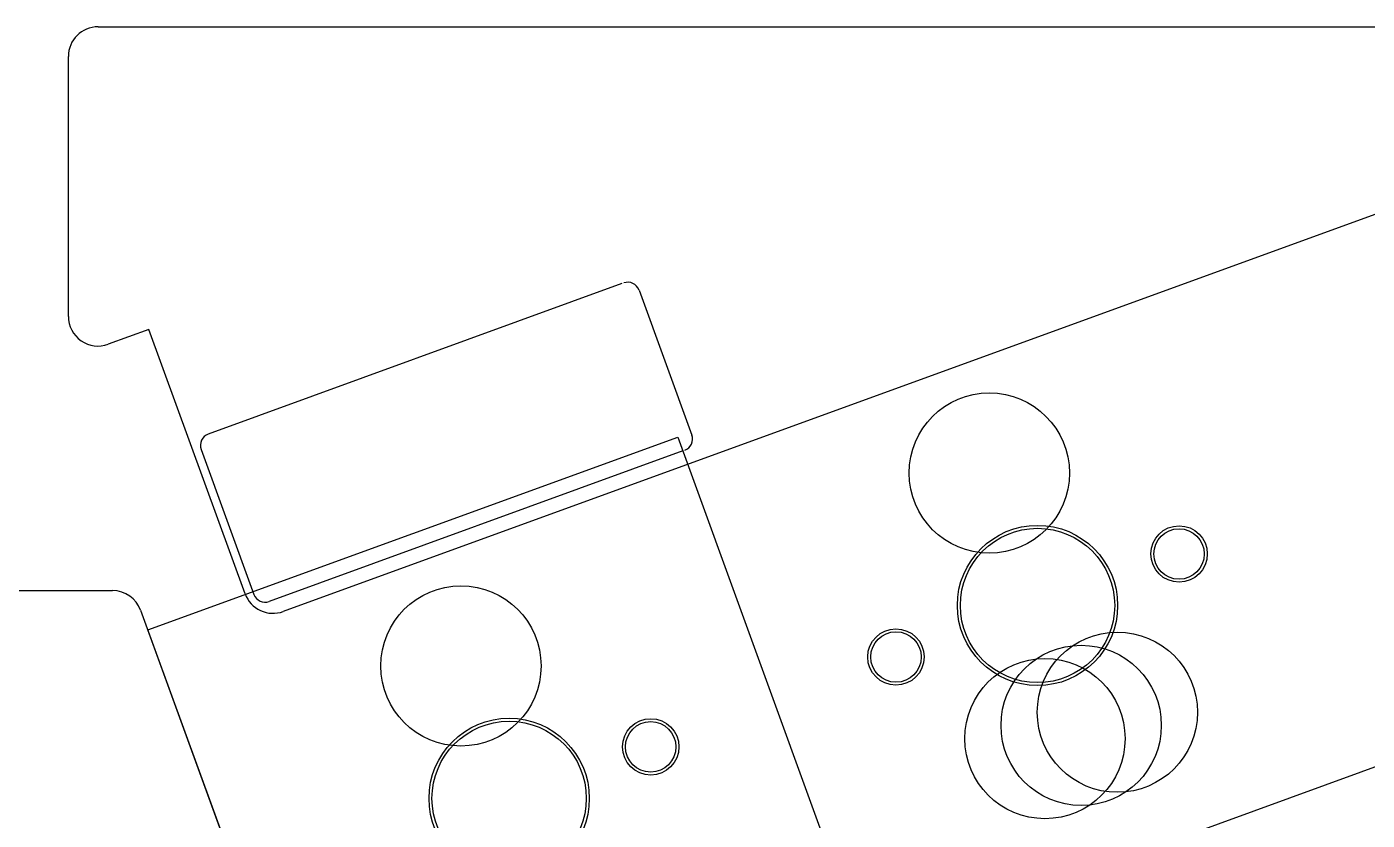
# Model space of a CAD drawing. Extents: x -14 to 315, y -179 to 16.
# Drawn here: x 145.85 to 191.01, y -93.24 to -66.5 of the extents above; entities that cross this region are included whole.
import ezdxf

# ---------------------------------------------------------------- set-up
doc = ezdxf.new("R2010")
doc.units = 0
doc.layers.add('BLACK', color=7, linetype='CONTINUOUS')

msp = doc.modelspace()

# ---------------------------------------------------------------- linework, layer by layer
at = {"layer": 'BLACK', "linetype": 'CONTINUOUS'}
for p, q in [((148.25, -66.5), (156.75, -66.5)), ((156.75, -66.5), (208.4, -66.5)), ((147.25, -76.257439), (147.25, -67.5)), ((202.831208, -68.60819), (154.487401, -86.203938)), ((165.896778, -75.155419), (151.961136, -80.227578)), ((166.475242, -75.370548), (168.253745, -80.256949)), ((149.963462, -76.697962), (148.592012, -77.19713)), ((153.205811, -85.606222), (149.963462, -76.697962)), ((149.923729, -86.822111), (167.777889, -80.323729)), ((167.777889, -80.323729), (174.276271, -98.177889)), ((151.722067, -80.740263), (153.500572, -85.626665)), ((167.948899, -80.793575), (154.013257, -85.865734)), ((137.75, -85.5), (148.742304, -85.5)), ((157.182952, -103.842835), (207.413788, -85.560263)), ((149.681997, -86.157979), (155.901255, -103.245208)), ((156.422111, -104.676271), (149.923729, -86.822111))]:
    msp.add_line(p, q, dxfattribs=at)
at = {"layer": 'BLACK'}
for centre, radius in [((178.275404, -81.53646), 2.7), ((179.9, -86), 2.7), ((179.9, -86), 2.6), ((184.66894, -84.264248), 0.95), ((184.66894, -84.264248), 0.85), ((160.475404, -88.03646), 2.7), ((175.13106, -87.735752), 0.95), ((175.13106, -87.735752), 0.85), ((182.592287, -89.596052), 2.7), ((181.370687, -90.040678), 2.7), ((180.149086, -90.485304), 2.7), ((162.1, -92.5), 2.7), ((166.86894, -90.764248), 0.95), ((162.1, -92.5), 2.6), ((166.86894, -90.764248), 0.85)]:
    msp.add_circle(centre, radius, dxfattribs=at)
for centre, radius, start, end in [((148.25, -67.5), 1, 90, 180), ((166.099364, -75.507356), 0.400001, 19.9999457, 109.9999457), ((148.25, -76.2575), 0.999938, -180.003495, -69.9992113), ((152.097943, -80.603455), 0.399999, -250.00014, -159.9999564), ((167.87787, -80.393757), 0.399999, -70.0002746, 20.0000436), ((148.7423, -86.5), 1, 19.9999603, 89.9997708), ((154.1454, -85.2645), 0.999754, -160.0140244, -69.9960401), ((153.87645, -85.489855), 0.400001, -159.9997851, -70.0002379)]:
    msp.add_arc(centre, radius, start, end, dxfattribs=at)

doc.saveas('drawing.dxf')
